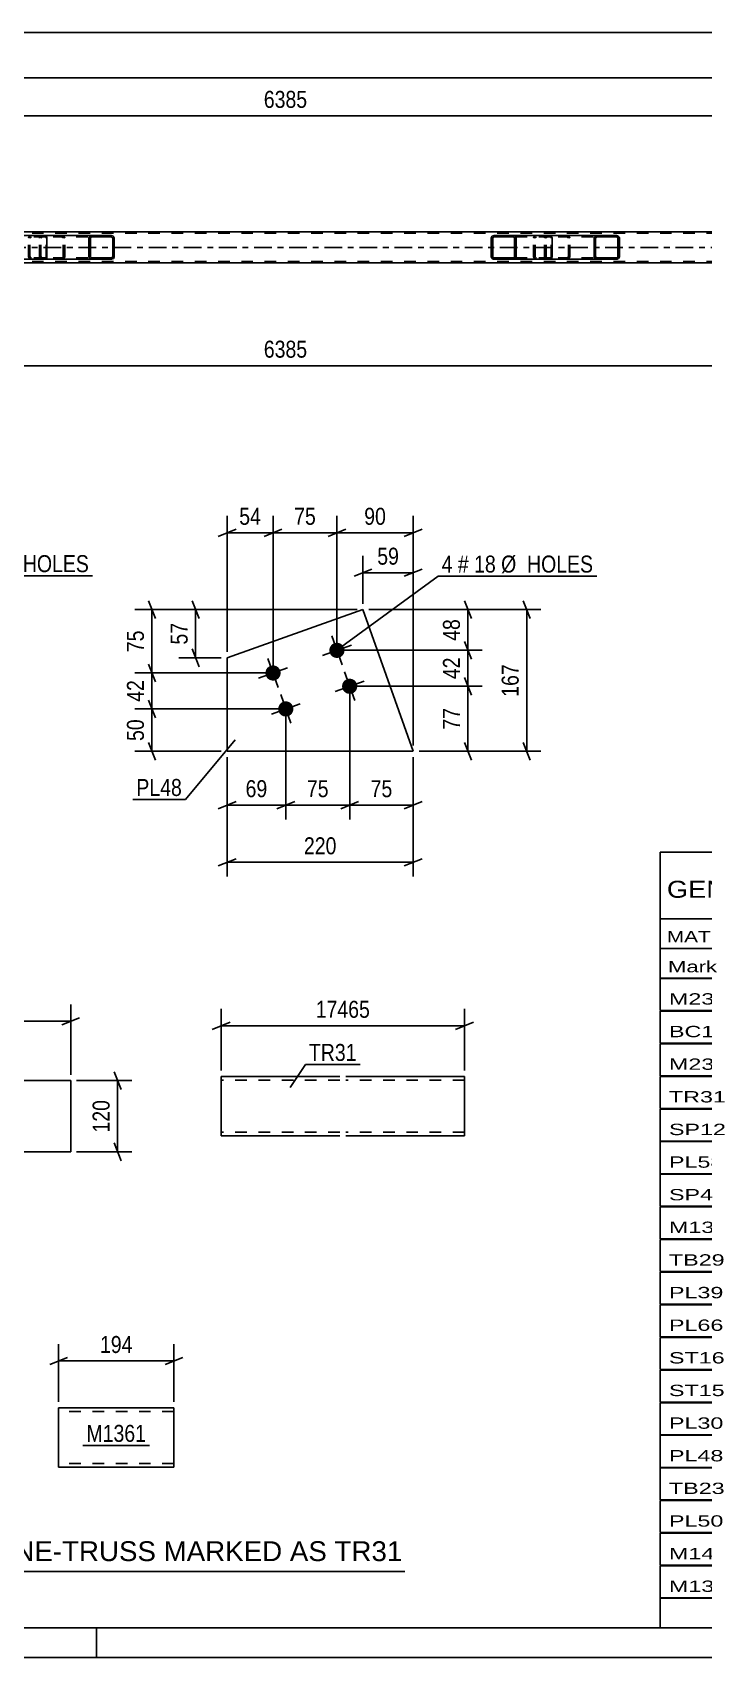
# Model space of a CAD drawing. Header units: millimetres. Extents: x 0 to 841, y 0 to 594.
# Drawn here: x 410.2 to 523.3, y 0 to 273.9 of the extents above; entities that cross this region are included whole.
import ezdxf

# ---------------------------------------------------------------- set-up
doc = ezdxf.new("R2010")
doc.units = ezdxf.units.MM
doc.linetypes.add('DXK_LINE_DOT2', pattern=[3.9198, 1.9599, -1.9599])
doc.linetypes.add('DXK_LINE_DOT3', pattern=[5.9187, 2.979, -0.9799, 0.9799, -0.9799])
doc.styles.add('Arial', font='ARIAL.TTF', dxfattribs={"height": 0.2})
doc.styles.add('Arial Narrow', font='ARIALN.TTF', dxfattribs={"height": 0.2})

# ---------------------------------------------------------------- blocks, each defined once
blk = doc.blocks.new('Unknown-404166562-1135')
at = {"color": 5, "linetype": 'Continuous'}
for p, q in [((5, 5), (836, 5)), ((421, 0), (421, 5)), ((0, 0), (841, 0))]:
    blk.add_line(p, q, dxfattribs=at)
blk = doc.blocks.new('Unknown-404166562-55463')
at = {"color": 7, "linetype": 'Continuous'}
for p, q in [((516, 135.75), (676, 135.75)), ((516, 124.5), (516, 135.75)), ((516, 124.5), (676, 124.5)), ((516, 124.5), (516, 119.5)), ((516, 119.5), (676, 119.5)), ((516, 119.5), (516, 114.5)), ((516, 114.5), (676, 114.5)), ((516, 114.45), (516, 109.05)), ((516, 114.45), (676, 114.45)), ((516, 109.05), (676, 109.05)), ((516, 108.95), (516, 103.55)), ((516, 108.95), (676, 108.95)), ((516, 103.55), (676, 103.55)), ((516, 103.45), (516, 98.05)), ((516, 103.45), (676, 103.45)), ((516, 98.05), (676, 98.05)), ((516, 97.95), (516, 92.55)), ((516, 97.95), (676, 97.95)), ((516, 92.55), (676, 92.55)), ((516, 92.45), (516, 87.05)), ((516, 92.45), (676, 92.45)), ((516, 87.05), (676, 87.05)), ((516, 86.95), (516, 81.55)), ((516, 86.95), (676, 86.95)), ((516, 81.55), (676, 81.55)), ((516, 81.45), (516, 76.05)), ((516, 81.45), (676, 81.45)), ((516, 76.05), (676, 76.05)), ((516, 75.95), (516, 70.55)), ((516, 75.95), (676, 75.95)), ((516, 70.55), (676, 70.55)), ((516, 70.45), (516, 65.05)), ((516, 70.45), (676, 70.45)), ((516, 65.05), (676, 65.05)), ((516, 64.95), (516, 59.55)), ((516, 64.95), (676, 64.95)), ((516, 59.55), (676, 59.55)), ((516, 59.45), (516, 54.05)), ((516, 59.45), (676, 59.45)), ((516, 54.05), (676, 54.05)), ((516, 53.95), (516, 48.55)), ((516, 53.95), (676, 53.95)), ((516, 48.55), (676, 48.55)), ((516, 48.45), (516, 43.05)), ((516, 48.45), (676, 48.45)), ((516, 43.05), (676, 43.05)), ((516, 42.95), (516, 37.55)), ((516, 42.95), (676, 42.95)), ((516, 37.55), (676, 37.55)), ((516, 37.45), (516, 32.05)), ((516, 37.45), (676, 37.45)), ((516, 32.05), (676, 32.05)), ((516, 31.95), (516, 26.55)), ((516, 31.95), (676, 31.95)), ((516, 26.55), (676, 26.55)), ((516, 26.45), (516, 21.05)), ((516, 26.45), (676, 26.45)), ((516, 21.05), (676, 21.05)), ((516, 20.95), (516, 15.55)), ((516, 20.95), (676, 20.95)), ((516, 15.55), (676, 15.55)), ((516, 15.45), (516, 10.05)), ((516, 15.45), (676, 15.45)), ((516, 10.05), (676, 10.05)), ((516, 10), (676, 10)), ((516, 10), (516, 5)), ((516, 5), (676, 5))]:
    blk.add_line(p, q, dxfattribs=at)
at = {"color": 7, "style": 'Arial Narrow'}
for s, height, width, p in [('GENERAL NOTES & WELD DETAILS :', 2.8633, 1.4, (517.15, 128.06)), ("MATERIAL LIST FOR ASSEMBLY MK'D", 1.9089, 1.6, (517.15, 120.56)), ('Mark', 1.909, 1.7, (517.34, 115.5))]:
    blk.add_text(s, height=height, dxfattribs=dict(at, width=width)).set_placement(p)
at = {"color": 7, "linetype": 'Continuous', "style": 'Arial Narrow', "width": 1.794707}
for s, p in [('M233', (517.5, 110.06)), ('BC121', (517.5, 104.56)), ('M230', (517.5, 99.06)), ('TR31', (517.5, 93.56)), ('SP12', (517.5, 88.06)), ('PL581', (517.5, 82.56)), ('SP4', (517.5, 77.06)), ('M1362', (517.5, 71.56)), ('TB29', (517.5, 66.06)), ('PL39', (517.5, 60.56)), ('PL66', (517.5, 55.06)), ('ST16', (517.5, 49.56)), ('ST15', (517.5, 44.06)), ('PL30', (517.5, 38.56)), ('PL48', (517.5, 33.06)), ('TB23', (517.5, 27.56)), ('PL50', (517.5, 22.06)), ('M1450', (517.5, 16.56)), ('M1361', (517.5, 11.06))]:
    blk.add_text(s, height=1.909, dxfattribs=at).set_placement(p)
blk = doc.blocks.new('Unknown-404166562-55464')
at = {"color": 7, "linetype": 'Continuous'}
blk.add_line((403, 14.5), (473, 14.5), dxfattribs=at)
at = {"color": 7, "style": 'Arial'}
blk.add_text('ONE-TRUSS MARKED AS TR31', height=3.3428, dxfattribs=at).set_placement((403.54, 16.25))
blk = doc.blocks.new('Part-404166562-3563 - 3547')
at = {"color": 2, "linetype": 'Continuous'}
for p, q in [((377.53, 97.24), (377.53, 85.24)), ((416.67, 97.24), (377.53, 97.24)), ((416.67, 85.24), (416.67, 97.24)), ((377.53, 85.24), (416.67, 85.24))]:
    blk.add_line(p, q, dxfattribs=at)
blk = doc.blocks.new('Part-404166562-4341 - 4252')
at = {"linetype": 'Continuous'}
h = blk.add_hatch(dxfattribs=at)
h.set_pattern_fill('', scale=0.7, style=0, pattern_type=0)
h.set_pattern_definition([(45, (509.1047, 239.399), (-1.57154, 1.57154), [])])
h.paths.add_polyline_path([(509.14, 239.22), (509.1, 239.4), (508.99, 239.55), (508.83, 239.66), (508.63, 239.7), (505.4, 239.7), (505.2, 239.66), (505.04, 239.55), (504.93, 239.4), (504.89, 239.22), (504.89, 236.18), (504.93, 235.99), (505.04, 235.84), (505.2, 235.73), (505.4, 235.7), (508.63, 235.7), (508.83, 235.73), (508.99, 235.84), (509.1, 235.99), (509.14, 236.18)])
h.paths.add_polyline_path([(508.87, 236.08), (508.81, 236.01), (508.73, 235.95), (508.63, 235.94), (505.4, 235.94), (505.3, 235.95), (505.22, 236.01), (505.16, 236.08), (505.14, 236.18), (505.14, 239.22), (505.16, 239.31), (505.22, 239.39), (505.3, 239.44), (505.4, 239.46), (508.63, 239.46), (508.73, 239.44), (508.81, 239.39), (508.87, 239.31), (508.89, 239.22), (508.89, 236.18)])
at = {"color": 7, "linetype": 'DXK_LINE_DOT2'}
for p, q in [((496.54, 239.22), (496.58, 239.4)), ((496.54, 236.18), (496.54, 239.22)), ((496.81, 239.31), (496.79, 239.22)), ((496.79, 236.18), (496.79, 239.22)), ((496.87, 239.39), (496.81, 239.31)), ((496.85, 239.66), (497.05, 239.7)), ((496.95, 239.44), (496.87, 239.39)), ((497.05, 239.46), (496.95, 239.44)), ((497.53, 239.7), (497.05, 239.7)), ((508.63, 239.46), (497.05, 239.46)), ((500.28, 239.7), (500.48, 239.66)), ((500.38, 239.44), (500.28, 239.46)), ((500.46, 239.39), (500.38, 239.44)), ((500.52, 239.31), (500.46, 239.39)), ((500.54, 239.22), (500.52, 239.31)), ((500.54, 236.18), (500.54, 239.22)), ((500.76, 239.4), (500.79, 239.22)), ((500.79, 236.18), (500.79, 239.22)), ((508.63, 239.7), (505.4, 239.7)), ((496.58, 235.99), (496.54, 236.18)), ((496.79, 236.18), (496.81, 236.08)), ((496.81, 236.08), (496.87, 236.01)), ((497.05, 235.7), (496.85, 235.73)), ((496.87, 236.01), (496.95, 235.95)), ((496.95, 235.95), (497.05, 235.94)), ((508.63, 235.94), (497.05, 235.94)), ((497.53, 235.7), (497.05, 235.7)), ((500.28, 235.94), (500.38, 235.95)), ((500.48, 235.73), (500.28, 235.7)), ((500.38, 235.95), (500.46, 236.01)), ((500.46, 236.01), (500.52, 236.08)), ((500.52, 236.08), (500.54, 236.18)), ((500.79, 236.18), (500.76, 235.99)), ((508.63, 235.7), (505.4, 235.7))]:
    blk.add_line(p, q, dxfattribs=at)
at = {"color": 2, "linetype": 'Continuous'}
for p, q in [((505.4, 239.7), (497.53, 239.7)), ((504.93, 239.4), (504.89, 239.22)), ((504.89, 236.18), (504.89, 239.22)), ((505.14, 239.22), (505.16, 239.31)), ((505.14, 236.18), (505.14, 239.22)), ((505.16, 239.31), (505.22, 239.39)), ((505.4, 239.7), (505.2, 239.66)), ((505.22, 239.39), (505.3, 239.44)), ((505.3, 239.44), (505.4, 239.46)), ((505.4, 239.7), (508.63, 239.7)), ((505.4, 239.46), (508.63, 239.46)), ((508.83, 239.66), (508.63, 239.7)), ((508.63, 239.46), (508.73, 239.44)), ((508.73, 239.44), (508.81, 239.39)), ((508.81, 239.39), (508.87, 239.31)), ((508.87, 239.31), (508.89, 239.22)), ((508.89, 236.18), (508.89, 239.22)), ((509.14, 239.22), (509.1, 239.4)), ((509.14, 236.18), (509.14, 239.22)), ((505.4, 235.7), (497.53, 235.7)), ((504.89, 236.18), (504.93, 235.99)), ((505.16, 236.08), (505.14, 236.18)), ((505.22, 236.01), (505.16, 236.08)), ((505.2, 235.73), (505.4, 235.7)), ((505.3, 235.95), (505.22, 236.01)), ((505.4, 235.94), (505.3, 235.95)), ((505.4, 235.94), (508.63, 235.94)), ((505.4, 235.7), (508.63, 235.7)), ((508.73, 235.95), (508.63, 235.94)), ((508.63, 235.7), (508.83, 235.73)), ((508.81, 236.01), (508.73, 235.95)), ((508.87, 236.08), (508.81, 236.01)), ((508.89, 236.18), (508.87, 236.08)), ((509.1, 235.99), (509.14, 236.18))]:
    blk.add_line(p, q, dxfattribs=at)
at = {"color": 7, "linetype": 'DXK_LINE_DOT2'}
for centre, start, end in [((497.03, 239.19), 110.7583, 155.68), ((500.3, 239.19), 24.32, 69.2417), ((497.03, 236.2), 204.32, 249.2417), ((500.3, 236.2), 290.7583, 335.68)]:
    blk.add_arc(centre, 0.496, start, end, dxfattribs=at)
at = {"color": 2, "linetype": 'Continuous'}
for centre, start, end in [((505.38, 239.19), 110.7583, 155.68), ((508.65, 239.19), 24.32, 69.2417), ((505.38, 236.2), 204.32, 249.2417), ((508.65, 236.2), 290.7583, 335.68)]:
    blk.add_arc(centre, 0.496, start, end, dxfattribs=at)
blk = doc.blocks.new('Part-404166562-4342 - 4252')
at = {"linetype": 'Continuous'}
h = blk.add_hatch(dxfattribs=at)
h.set_pattern_fill('', scale=0.7, style=0, pattern_type=0)
h.set_pattern_definition([(45, (406.5598, 239.399), (-1.57154, 1.57154), [])])
h.paths.add_polyline_path([(406.6, 239.22), (406.56, 239.4), (406.45, 239.55), (406.29, 239.66), (406.1, 239.7), (402.91, 239.7), (402.72, 239.66), (402.56, 239.55), (402.45, 239.4), (402.41, 239.22), (402.41, 236.18), (402.45, 235.99), (402.56, 235.84), (402.72, 235.73), (402.91, 235.7), (406.1, 235.7), (406.29, 235.73), (406.45, 235.84), (406.56, 235.99), (406.6, 236.18)])
h.paths.add_polyline_path([(406.33, 236.08), (406.27, 236.01), (406.19, 235.95), (406.1, 235.94), (402.91, 235.94), (402.81, 235.95), (402.73, 236.01), (402.68, 236.08), (402.66, 236.18), (402.66, 239.22), (402.68, 239.31), (402.73, 239.39), (402.81, 239.44), (402.91, 239.46), (406.1, 239.46), (406.19, 239.44), (406.27, 239.39), (406.33, 239.31), (406.35, 239.22), (406.35, 236.18)])
at = {"color": 2, "linetype": 'Continuous'}
for p, q in [((402.45, 239.4), (402.41, 239.22)), ((402.41, 236.18), (402.41, 239.22)), ((402.66, 239.22), (402.68, 239.31)), ((402.66, 236.18), (402.66, 239.22)), ((402.68, 239.31), (402.73, 239.39)), ((402.91, 239.7), (402.72, 239.66)), ((402.73, 239.39), (402.81, 239.44)), ((402.81, 239.44), (402.91, 239.46)), ((402.91, 239.7), (406.1, 239.7)), ((402.91, 239.46), (406.1, 239.46)), ((412.4, 239.7), (406.1, 239.7)), ((406.29, 239.66), (406.1, 239.7)), ((406.1, 239.46), (406.19, 239.44)), ((406.19, 239.44), (406.27, 239.39)), ((406.27, 239.39), (406.33, 239.31)), ((406.33, 239.31), (406.35, 239.22)), ((406.35, 236.18), (406.35, 239.22)), ((406.6, 239.22), (406.56, 239.4)), ((406.6, 236.18), (406.6, 239.22)), ((412.4, 239.7), (412.5, 239.66)), ((412.5, 239.66), (412.59, 239.55)), ((412.59, 239.55), (412.65, 239.4)), ((412.65, 239.4), (412.67, 239.22)), ((412.67, 236.18), (412.67, 239.22)), ((402.41, 236.18), (402.45, 235.99)), ((402.68, 236.08), (402.66, 236.18)), ((402.73, 236.01), (402.68, 236.08)), ((402.72, 235.73), (402.91, 235.7)), ((402.81, 235.95), (402.73, 236.01)), ((402.91, 235.94), (402.81, 235.95)), ((402.91, 235.94), (406.1, 235.94)), ((402.91, 235.7), (406.1, 235.7)), ((406.19, 235.95), (406.1, 235.94)), ((406.1, 235.7), (406.29, 235.73)), ((412.4, 235.7), (406.1, 235.7)), ((406.27, 236.01), (406.19, 235.95)), ((406.33, 236.08), (406.27, 236.01)), ((406.35, 236.18), (406.33, 236.08)), ((406.56, 235.99), (406.6, 236.18)), ((412.5, 235.73), (412.4, 235.7)), ((412.59, 235.84), (412.5, 235.73)), ((412.65, 235.99), (412.59, 235.84)), ((412.67, 236.18), (412.65, 235.99))]:
    blk.add_line(p, q, dxfattribs=at)
at = {"color": 7, "linetype": 'DXK_LINE_DOT2'}
for p, q in [((406.1, 239.7), (402.91, 239.7)), ((412.4, 239.46), (402.91, 239.46)), ((409.56, 239.22), (409.6, 239.4)), ((409.56, 236.18), (409.56, 239.22)), ((409.83, 239.31), (409.81, 239.22)), ((409.81, 236.18), (409.81, 239.22)), ((409.88, 239.39), (409.83, 239.31)), ((409.87, 239.66), (410.06, 239.7)), ((409.88, 239.39), (409.91, 239.4)), ((409.91, 239.4), (409.97, 239.44)), ((409.97, 239.44), (410.06, 239.46)), ((411.4, 239.46), (411.4, 239.7)), ((412.45, 239.44), (412.4, 239.46)), ((412.49, 239.39), (412.45, 239.44)), ((412.52, 239.31), (412.49, 239.39)), ((412.53, 239.22), (412.52, 239.31)), ((412.53, 236.18), (412.53, 239.22)), ((412.4, 235.94), (402.91, 235.94)), ((406.1, 235.7), (402.91, 235.7)), ((409.6, 235.99), (409.56, 236.18)), ((409.81, 236.18), (409.83, 236.08)), ((409.83, 236.08), (409.88, 236.01)), ((410.06, 235.7), (409.87, 235.73)), ((409.88, 236.01), (409.91, 235.99)), ((409.91, 235.99), (409.97, 235.95)), ((409.97, 235.95), (410.06, 235.94)), ((411.4, 235.7), (411.4, 235.94)), ((412.4, 235.94), (412.45, 235.95)), ((412.45, 235.95), (412.49, 236.01)), ((412.49, 236.01), (412.52, 236.08)), ((412.52, 236.08), (412.53, 236.18))]:
    blk.add_line(p, q, dxfattribs=at)
at = {"color": 2, "linetype": 'Continuous'}
for centre, start, end in [((402.9, 239.2), 111.1941, 156.1506), ((406.11, 239.2), 23.8494, 68.8059), ((402.9, 236.19), 203.8494, 248.8059), ((406.11, 236.19), 291.1941, 336.1506)]:
    blk.add_arc(centre, 0.492, start, end, dxfattribs=at)
at = {"color": 7, "linetype": 'DXK_LINE_DOT2'}
for centre, start, end in [((410.05, 239.2), 111.1941, 156.1506), ((410.05, 236.19), 203.8494, 248.8059)]:
    blk.add_arc(centre, 0.492, start, end, dxfattribs=at)
blk = doc.blocks.new('Part-404166562-4437 - 4252')
at = {"linetype": 'Continuous'}
h = blk.add_hatch(dxfattribs=at)
h.set_pattern_fill('', scale=0.7, style=0, pattern_type=0)
h.set_pattern_definition([(45, (491.694, 239.399), (-1.57154, 1.57154), [])])
h.paths.add_polyline_path([(491.73, 239.22), (491.69, 239.4), (491.59, 239.55), (491.42, 239.66), (491.23, 239.7), (488.05, 239.7), (487.85, 239.66), (487.69, 239.55), (487.58, 239.4), (487.54, 239.22), (487.54, 236.18), (487.58, 235.99), (487.69, 235.84), (487.85, 235.73), (488.05, 235.7), (491.23, 235.7), (491.42, 235.73), (491.59, 235.84), (491.69, 235.99), (491.73, 236.18)])
h.paths.add_polyline_path([(491.46, 236.08), (491.41, 236.01), (491.33, 235.95), (491.23, 235.94), (488.05, 235.94), (487.95, 235.95), (487.87, 236.01), (487.81, 236.08), (487.79, 236.18), (487.79, 239.22), (487.81, 239.31), (487.87, 239.39), (487.95, 239.44), (488.05, 239.46), (491.23, 239.46), (491.33, 239.44), (491.41, 239.39), (491.46, 239.31), (491.48, 239.22), (491.48, 236.18)])
at = {"color": 2, "linetype": 'Continuous'}
for p, q in [((487.58, 239.4), (487.54, 239.22)), ((487.54, 236.18), (487.54, 239.22)), ((487.79, 239.22), (487.81, 239.31)), ((487.79, 236.18), (487.79, 239.22)), ((487.81, 239.31), (487.87, 239.39)), ((488.05, 239.7), (487.85, 239.66)), ((487.87, 239.39), (487.95, 239.44)), ((487.95, 239.44), (488.05, 239.46)), ((488.05, 239.7), (491.23, 239.7)), ((488.05, 239.46), (491.23, 239.46)), ((497.53, 239.7), (491.23, 239.7)), ((491.42, 239.66), (491.23, 239.7)), ((491.23, 239.46), (491.33, 239.44)), ((491.33, 239.44), (491.41, 239.39)), ((491.41, 239.39), (491.46, 239.31)), ((491.46, 239.31), (491.48, 239.22)), ((491.48, 236.18), (491.48, 239.22)), ((491.73, 239.22), (491.69, 239.4)), ((491.73, 236.18), (491.73, 239.22)), ((497.53, 239.7), (497.63, 239.66)), ((497.63, 239.66), (497.72, 239.55)), ((497.72, 239.55), (497.78, 239.4)), ((497.78, 239.4), (497.8, 239.22)), ((497.8, 236.18), (497.8, 239.22)), ((487.54, 236.18), (487.58, 235.99)), ((487.81, 236.08), (487.79, 236.18)), ((487.87, 236.01), (487.81, 236.08)), ((487.85, 235.73), (488.05, 235.7)), ((487.95, 235.95), (487.87, 236.01)), ((488.05, 235.94), (487.95, 235.95)), ((488.05, 235.94), (491.23, 235.94)), ((488.05, 235.7), (491.23, 235.7)), ((491.33, 235.95), (491.23, 235.94)), ((491.23, 235.7), (491.42, 235.73)), ((497.53, 235.7), (491.23, 235.7)), ((491.41, 236.01), (491.33, 235.95)), ((491.46, 236.08), (491.41, 236.01)), ((491.48, 236.18), (491.46, 236.08)), ((491.69, 235.99), (491.73, 236.18)), ((497.63, 235.73), (497.53, 235.7)), ((497.72, 235.84), (497.63, 235.73)), ((497.78, 235.99), (497.72, 235.84)), ((497.8, 236.18), (497.78, 235.99))]:
    blk.add_line(p, q, dxfattribs=at)
at = {"color": 7, "linetype": 'DXK_LINE_DOT2'}
for p, q in [((491.23, 239.7), (488.05, 239.7)), ((497.53, 239.46), (488.05, 239.46)), ((494.69, 239.22), (494.73, 239.4)), ((494.69, 236.18), (494.69, 239.22)), ((494.96, 239.31), (494.94, 239.22)), ((494.94, 236.18), (494.94, 239.22)), ((495.02, 239.39), (494.96, 239.31)), ((495, 239.66), (495.2, 239.7)), ((495.02, 239.39), (495.04, 239.4)), ((495.04, 239.4), (495.1, 239.44)), ((495.1, 239.44), (495.2, 239.46)), ((496.54, 239.46), (496.54, 239.7)), ((497.58, 239.44), (497.53, 239.46)), ((497.63, 239.39), (497.58, 239.44)), ((497.66, 239.31), (497.63, 239.39)), ((497.67, 239.22), (497.66, 239.31)), ((497.67, 236.18), (497.67, 239.22)), ((497.53, 235.94), (488.05, 235.94)), ((491.23, 235.7), (488.05, 235.7)), ((494.73, 235.99), (494.69, 236.18)), ((494.94, 236.18), (494.96, 236.08)), ((494.96, 236.08), (495.02, 236.01)), ((495.2, 235.7), (495, 235.73)), ((495.02, 236.01), (495.1, 235.95)), ((495.1, 235.95), (495.2, 235.94)), ((496.54, 235.7), (496.54, 235.94)), ((497.53, 235.94), (497.58, 235.95)), ((497.58, 235.95), (497.63, 236.01)), ((497.63, 236.01), (497.66, 236.08)), ((497.66, 236.08), (497.67, 236.18))]:
    blk.add_line(p, q, dxfattribs=at)
at = {"color": 2, "linetype": 'Continuous'}
for centre, start, end in [((488.03, 239.2), 111.1941, 156.1506), ((491.24, 239.2), 23.8494, 68.8059), ((488.03, 236.19), 203.8494, 248.8059), ((491.24, 236.19), 291.1941, 336.1506)]:
    blk.add_arc(centre, 0.492, start, end, dxfattribs=at)
at = {"color": 7, "linetype": 'DXK_LINE_DOT2'}
for centre, start, end in [((495.18, 239.2), 111.1941, 156.1506), ((495.18, 236.19), 203.8494, 248.8059)]:
    blk.add_arc(centre, 0.492, start, end, dxfattribs=at)
blk = doc.blocks.new('Part-404166562-4438 - 4252')
at = {"linetype": 'Continuous'}
h = blk.add_hatch(dxfattribs=at)
h.set_pattern_fill('', scale=0.7, style=0, pattern_type=0)
h.set_pattern_definition([(45, (423.9705, 239.399), (-1.57154, 1.57154), [])])
h.paths.add_polyline_path([(424.01, 239.22), (423.97, 239.4), (423.86, 239.55), (423.69, 239.66), (423.5, 239.7), (420.26, 239.7), (420.07, 239.66), (419.9, 239.55), (419.79, 239.4), (419.75, 239.22), (419.75, 236.18), (419.79, 235.99), (419.9, 235.84), (420.07, 235.73), (420.26, 235.7), (423.5, 235.7), (423.69, 235.73), (423.86, 235.84), (423.97, 235.99), (424.01, 236.18)])
h.paths.add_polyline_path([(423.73, 236.08), (423.68, 236.01), (423.6, 235.95), (423.5, 235.94), (420.26, 235.94), (420.17, 235.95), (420.08, 236.01), (420.03, 236.08), (420.01, 236.18), (420.01, 239.22), (420.03, 239.31), (420.08, 239.39), (420.17, 239.44), (420.26, 239.46), (423.5, 239.46), (423.6, 239.44), (423.68, 239.39), (423.73, 239.31), (423.75, 239.22), (423.75, 236.18)])
at = {"color": 7, "linetype": 'DXK_LINE_DOT2'}
for p, q in [((411.4, 239.22), (411.44, 239.4)), ((411.4, 236.18), (411.4, 239.22)), ((411.68, 239.31), (411.66, 239.22)), ((411.66, 236.18), (411.66, 239.22)), ((411.73, 239.39), (411.68, 239.31)), ((411.72, 239.66), (411.91, 239.7)), ((411.82, 239.44), (411.73, 239.39)), ((411.91, 239.46), (411.82, 239.44)), ((412.4, 239.7), (411.91, 239.7)), ((423.5, 239.46), (411.91, 239.46)), ((415.15, 239.7), (415.34, 239.66)), ((415.25, 239.44), (415.15, 239.46)), ((415.33, 239.39), (415.25, 239.44)), ((415.39, 239.31), (415.33, 239.39)), ((415.4, 239.22), (415.39, 239.31)), ((415.4, 236.18), (415.4, 239.22)), ((415.62, 239.4), (415.66, 239.22)), ((415.66, 236.18), (415.66, 239.22)), ((423.5, 239.7), (420.26, 239.7)), ((411.44, 235.99), (411.4, 236.18)), ((411.66, 236.18), (411.68, 236.08)), ((411.68, 236.08), (411.73, 236.01)), ((411.91, 235.7), (411.72, 235.73)), ((411.73, 236.01), (411.82, 235.95)), ((411.82, 235.95), (411.91, 235.94)), ((423.5, 235.94), (411.91, 235.94)), ((412.4, 235.7), (411.91, 235.7)), ((415.15, 235.94), (415.25, 235.95)), ((415.34, 235.73), (415.15, 235.7)), ((415.25, 235.95), (415.33, 236.01)), ((415.33, 236.01), (415.39, 236.08)), ((415.39, 236.08), (415.4, 236.18)), ((415.66, 236.18), (415.62, 235.99)), ((423.5, 235.7), (420.26, 235.7))]:
    blk.add_line(p, q, dxfattribs=at)
at = {"color": 2, "linetype": 'Continuous'}
for p, q in [((420.26, 239.7), (412.4, 239.7)), ((419.79, 239.4), (419.75, 239.22)), ((419.75, 236.18), (419.75, 239.22)), ((420.01, 239.22), (420.03, 239.31)), ((420.01, 236.18), (420.01, 239.22)), ((420.03, 239.31), (420.08, 239.39)), ((420.26, 239.7), (420.07, 239.66)), ((420.08, 239.39), (420.17, 239.44)), ((420.17, 239.44), (420.26, 239.46)), ((420.26, 239.7), (423.5, 239.7)), ((420.26, 239.46), (423.5, 239.46)), ((423.69, 239.66), (423.5, 239.7)), ((423.5, 239.46), (423.6, 239.44)), ((423.6, 239.44), (423.68, 239.39)), ((423.68, 239.39), (423.73, 239.31)), ((423.73, 239.31), (423.75, 239.22)), ((423.75, 236.18), (423.75, 239.22)), ((424.01, 239.22), (423.97, 239.4)), ((424.01, 236.18), (424.01, 239.22)), ((420.26, 235.7), (412.4, 235.7)), ((419.75, 236.18), (419.79, 235.99)), ((420.03, 236.08), (420.01, 236.18)), ((420.08, 236.01), (420.03, 236.08)), ((420.07, 235.73), (420.26, 235.7)), ((420.17, 235.95), (420.08, 236.01)), ((420.26, 235.94), (420.17, 235.95)), ((420.26, 235.94), (423.5, 235.94)), ((420.26, 235.7), (423.5, 235.7)), ((423.6, 235.95), (423.5, 235.94)), ((423.5, 235.7), (423.69, 235.73)), ((423.68, 236.01), (423.6, 235.95)), ((423.73, 236.08), (423.68, 236.01)), ((423.75, 236.18), (423.73, 236.08)), ((423.97, 235.99), (424.01, 236.18))]:
    blk.add_line(p, q, dxfattribs=at)
at = {"color": 7, "linetype": 'DXK_LINE_DOT2'}
for centre, start, end in [((411.89, 239.19), 110.7583, 155.68), ((415.17, 239.19), 24.32, 69.2417), ((411.89, 236.2), 204.32, 249.2417), ((415.17, 236.2), 290.7583, 335.68)]:
    blk.add_arc(centre, 0.496, start, end, dxfattribs=at)
at = {"color": 2, "linetype": 'Continuous'}
for centre, start, end in [((420.24, 239.19), 110.7583, 155.68), ((423.52, 239.19), 24.32, 69.2417), ((420.24, 236.2), 204.32, 249.2417), ((423.52, 236.2), 290.7583, 335.68)]:
    blk.add_arc(centre, 0.496, start, end, dxfattribs=at)
blk = doc.blocks.new('Part-404166562-4439 - 4252')
at = {"color": 7, "linetype": 'DXK_LINE_DOT2'}
for p, q in [((721.78, 240.1), (62.87, 240.1)), ((721.78, 235.3), (62.87, 235.3))]:
    blk.add_line(p, q, dxfattribs=at)
at = {"color": 2, "linetype": 'Continuous'}
for p, q in [((579.79, 240.34), (330.37, 240.34)), ((579.79, 235.06), (330.37, 235.06))]:
    blk.add_line(p, q, dxfattribs=at)
at = {"color": 7, "linetype": 'DXK_LINE_DOT3'}
blk.add_line((62.87, 237.7), (721.78, 237.7), dxfattribs=at)
blk = doc.blocks.new('Part-404166562-3736 - 3730')
at = {"color": 2, "linetype": 'Continuous'}
for p, q in [((462.04, 97.93), (442.04, 97.93)), ((442.04, 88.02), (442.04, 97.93)), ((483.04, 97.93), (463.04, 97.93)), ((483.04, 97.93), (483.04, 97.84)), ((483.04, 97.84), (483.04, 96.73)), ((483.04, 96.73), (483.04, 89.13)), ((442.04, 87.93), (442.04, 88.02)), ((462.04, 87.93), (442.04, 87.93)), ((483.04, 87.93), (463.04, 87.93)), ((483.04, 87.93), (483.04, 89.13))]:
    blk.add_line(p, q, dxfattribs=at)
at = {"color": 7, "linetype": 'DXK_LINE_DOT2'}
for p, q in [((462.04, 97.33), (442.04, 97.33)), ((483.04, 97.33), (463.04, 97.33)), ((483.04, 96.73), (483.04, 97.58)), ((442.04, 88.53), (442.04, 88.57)), ((462.04, 88.53), (442.04, 88.53)), ((483.04, 88.53), (463.04, 88.53)), ((483.04, 88.57), (483.04, 88.9)), ((483.04, 88.53), (483.04, 88.57))]:
    blk.add_line(p, q, dxfattribs=at)
blk = doc.blocks.new('Bolt-404166562-2583 - 2506')
at = {"linetype": 'Continuous'}
for points in [[(462.75, 170.2, -1), (460.33, 169.34, -1)], [(451.98, 166.38, -1), (449.56, 165.52, -1)], [(464.9, 164.14, -1), (462.48, 163.28, -1)], [(454.13, 160.32, -1), (451.71, 159.46, -1)]]:
    blk.add_hatch(color=1, dxfattribs=at).paths.add_polyline_path(points)
at = {"color": 1, "linetype": 'Continuous'}
for p, q in [((459.12, 168.91), (463.97, 170.63)), ((460.68, 172.19), (462.4, 167.35)), ((449.91, 168.37), (451.63, 163.53)), ((448.35, 165.09), (453.2, 166.81)), ((461.27, 162.85), (466.12, 164.57)), ((462.83, 166.14), (464.55, 161.29)), ((452.06, 162.31), (453.78, 157.47)), ((450.5, 159.03), (455.34, 160.75))]:
    blk.add_line(p, q, dxfattribs=at)
blk = doc.blocks.new('Part-404166562-2522 - 2506')
at = {"color": 2, "linetype": 'Continuous'}
for p, q in [((465.93, 176.63), (443.04, 168.51)), ((474.4, 152.75), (465.93, 176.63)), ((443.04, 152.75), (443.04, 168.51)), ((474.4, 152.75), (443.04, 152.75))]:
    blk.add_line(p, q, dxfattribs=at)
blk = doc.blocks.new('Part-404166562-54105 - 54104')
at = {"color": 2, "linetype": 'Continuous'}
for p, q in [((434.07, 42.08), (414.64, 42.08)), ((414.64, 42.08), (414.64, 32.17)), ((434.07, 42.08), (434.07, 32.08)), ((414.64, 32.08), (414.64, 32.17)), ((434.07, 32.08), (414.64, 32.08))]:
    blk.add_line(p, q, dxfattribs=at)
at = {"color": 7, "linetype": 'DXK_LINE_DOT2'}
for p, q in [((434.07, 41.48), (414.64, 41.48)), ((414.64, 32.68), (414.64, 32.73)), ((434.07, 32.68), (414.64, 32.68)), ((434.07, 32.68), (434.07, 32.73))]:
    blk.add_line(p, q, dxfattribs=at)
blk = doc.blocks.new('StraightDimension-404166562-3565 - 3547')
at = {"color": 7, "linetype": 'Continuous'}
for p, q in [((377.53, 98.24), (377.53, 110.09)), ((416.67, 98.24), (416.67, 110.09)), ((379.03, 107.84), (376.03, 106.64)), ((377.53, 107.24), (416.67, 107.24)), ((415.17, 106.64), (418.17, 107.84))]:
    blk.add_line(p, q, dxfattribs=at)
at = {"color": 0}
blk.add_wipeout([(400.44, 107.99), (400.44, 112.19), (393.76, 112.19), (393.76, 107.99)], dxfattribs=at)
at = {"color": 3, "style": 'Arial Narrow'}
blk.add_text('391', height=2.863, dxfattribs=at).set_placement((394.36, 108.59))
blk = doc.blocks.new('StraightDimension-404166562-3576 - 3547')
at = {"color": 7, "linetype": 'Continuous'}
for p, q in [((423.98, 98.74), (425.18, 95.74)), ((417.67, 97.24), (426.98, 97.24)), ((424.58, 85.24), (424.58, 97.24)), ((417.67, 85.24), (426.98, 85.24)), ((425.18, 83.74), (423.98, 86.74))]:
    blk.add_line(p, q, dxfattribs=at)
at = {"color": 0}
blk.add_wipeout([(423.83, 94.58), (419.63, 94.58), (419.63, 87.89), (423.83, 87.89)], dxfattribs=at)
at = {"color": 3, "style": 'Arial Narrow'}
blk.add_text('120', height=2.863, rotation=90.0002, dxfattribs=at).set_placement((423.23, 88.49))
blk = doc.blocks.new('StraightDimension-404166562-4521 - 4252')
at = {"color": 7, "linetype": 'Continuous'}
blk.add_line((53.61, 273.91), (731.04, 273.91), dxfattribs=at)
blk = doc.blocks.new('StraightDimension-404166562-30539 - 4252')
at = {"color": 7, "linetype": 'Continuous'}
blk.add_line((325.17, 217.75), (580.59, 217.75), dxfattribs=at)
at = {"color": 0}
blk.add_wipeout([(457.14, 218.5), (457.14, 222.7), (448.62, 222.7), (448.62, 218.5)], dxfattribs=at)
at = {"color": 3, "style": 'Arial Narrow'}
blk.add_text('6385', height=2.863, dxfattribs=at).set_placement((449.22, 219.1))
blk = doc.blocks.new('StraightDimension-404166562-30577 - 4252')
at = {"color": 7, "linetype": 'Continuous'}
blk.add_line((325.17, 259.86), (580.59, 259.86), dxfattribs=at)
at = {"color": 0}
blk.add_wipeout([(457.14, 260.61), (457.14, 264.81), (448.62, 264.81), (448.62, 260.61)], dxfattribs=at)
at = {"color": 3, "style": 'Arial Narrow'}
blk.add_text('6385', height=2.863, dxfattribs=at).set_placement((449.22, 261.21))
blk = doc.blocks.new('StraightDimension-404166562-30617 - 4252')
at = {"color": 7, "linetype": 'Continuous'}
blk.add_line((54.25, 266.27), (730.4, 266.27), dxfattribs=at)
blk = doc.blocks.new('StraightDimension-404166562-3745 - 3730')
at = {"color": 7, "linetype": 'Continuous'}
for p, q in [((443.54, 107.08), (440.54, 105.88)), ((442.04, 98.93), (442.04, 109.33)), ((481.54, 105.88), (484.54, 107.08)), ((483.04, 98.93), (483.04, 109.33)), ((442.04, 106.48), (483.04, 106.48))]:
    blk.add_line(p, q, dxfattribs=at)
at = {"color": 0}
blk.add_wipeout([(467.71, 107.23), (467.71, 111.43), (457.37, 111.43), (457.37, 107.23)], dxfattribs=at)
at = {"color": 3, "style": 'Arial Narrow'}
blk.add_text('17465', height=2.863, dxfattribs=at).set_placement((457.97, 107.83))
blk = doc.blocks.new('StraightDimension-404166562-2623 - 2506')
at = {"color": 7, "linetype": 'Continuous'}
for p, q in [((483.02, 178.13), (484.22, 175.13)), ((466.93, 176.63), (486.02, 176.63)), ((483.62, 169.77), (483.62, 176.63)), ((484.22, 168.27), (483.02, 171.27)), ((462.54, 169.77), (486.02, 169.77))]:
    blk.add_line(p, q, dxfattribs=at)
at = {"color": 0}
blk.add_wipeout([(482.87, 175.63), (478.67, 175.63), (478.67, 170.77), (482.87, 170.77)], dxfattribs=at)
at = {"color": 3, "style": 'Arial Narrow'}
blk.add_text('48', height=2.863, rotation=90.0002, dxfattribs=at).set_placement((482.27, 171.37))
blk = doc.blocks.new('StraightDimension-404166562-53345 - 2506')
at = {"color": 7, "linetype": 'Continuous'}
for p, q in [((429.76, 167.45), (430.96, 164.45)), ((449.77, 165.95), (427.51, 165.95)), ((430.36, 159.89), (430.36, 165.95)), ((451.92, 159.89), (427.51, 159.89)), ((430.96, 158.39), (429.76, 161.39))]:
    blk.add_line(p, q, dxfattribs=at)
at = {"color": 0}
blk.add_wipeout([(429.61, 165.35), (425.41, 165.35), (425.41, 160.49), (429.61, 160.49)], dxfattribs=at)
at = {"color": 3, "style": 'Arial Narrow'}
blk.add_text('42', height=2.863, rotation=90.0002, dxfattribs=at).set_placement((429.01, 161.09))
blk = doc.blocks.new('StraightDimension-404166562-2615 - 2506')
at = {"color": 7, "linetype": 'Continuous'}
for p, q in [((483.02, 171.27), (484.22, 168.27)), ((462.54, 169.77), (486.02, 169.77)), ((483.62, 163.71), (483.62, 169.77)), ((484.22, 162.21), (483.02, 165.21)), ((464.69, 163.71), (486.02, 163.71))]:
    blk.add_line(p, q, dxfattribs=at)
at = {"color": 0}
blk.add_wipeout([(482.87, 169.17), (478.67, 169.17), (478.67, 164.31), (482.87, 164.31)], dxfattribs=at)
at = {"color": 3, "style": 'Arial Narrow'}
blk.add_text('42', height=2.863, rotation=90.0002, dxfattribs=at).set_placement((482.27, 164.91))
blk = doc.blocks.new('StraightDimension-404166562-2609 - 2506')
at = {"color": 7, "linetype": 'Continuous'}
for p, q in [((483.02, 165.21), (484.22, 162.21)), ((464.69, 163.71), (486.02, 163.71)), ((483.62, 152.75), (483.62, 163.71)), ((484.22, 151.25), (483.02, 154.25)), ((475.4, 152.75), (486.02, 152.75))]:
    blk.add_line(p, q, dxfattribs=at)
at = {"color": 0}
blk.add_wipeout([(482.87, 160.66), (478.67, 160.66), (478.67, 155.8), (482.87, 155.8)], dxfattribs=at)
at = {"color": 3, "style": 'Arial Narrow'}
blk.add_text('77', height=2.863, rotation=90.0002, dxfattribs=at).set_placement((482.27, 156.4))
blk = doc.blocks.new('StraightDimension-404166562-2632 - 2506')
at = {"color": 7, "linetype": 'Continuous'}
for p, q in [((465.93, 177.63), (465.93, 185.71)), ((474.4, 153.75), (474.4, 185.71)), ((464.43, 182.26), (467.43, 183.46)), ((465.93, 182.86), (474.4, 182.86)), ((475.9, 183.46), (472.9, 182.26))]:
    blk.add_line(p, q, dxfattribs=at)
at = {"color": 0}
blk.add_wipeout([(472.59, 183.61), (472.59, 187.81), (467.74, 187.81), (467.74, 183.61)], dxfattribs=at)
at = {"color": 3, "style": 'Arial Narrow'}
blk.add_text('59', height=2.863, dxfattribs=at).set_placement((468.34, 184.21))
blk = doc.blocks.new('StraightDimension-404166562-2651 - 2506')
at = {"color": 7, "linetype": 'Continuous'}
for p, q in [((443.04, 151.75), (443.04, 131.64)), ((474.4, 151.75), (474.4, 131.64)), ((444.54, 134.64), (441.54, 133.44)), ((472.9, 133.44), (475.9, 134.64)), ((443.04, 134.04), (474.4, 134.04))]:
    blk.add_line(p, q, dxfattribs=at)
at = {"color": 0}
blk.add_wipeout([(462.06, 134.79), (462.06, 138.99), (455.38, 138.99), (455.38, 134.79)], dxfattribs=at)
at = {"color": 3, "style": 'Arial Narrow'}
blk.add_text('220', height=2.863, dxfattribs=at).set_placement((455.98, 135.39))
blk = doc.blocks.new('StraightDimension-404166562-53346 - 2506')
at = {"color": 7, "linetype": 'Continuous'}
for p, q in [((451.92, 159.89), (427.51, 159.89)), ((429.76, 161.39), (430.96, 158.39)), ((430.36, 152.75), (430.36, 159.89)), ((430.96, 151.25), (429.76, 154.25)), ((442.04, 152.75), (427.51, 152.75))]:
    blk.add_line(p, q, dxfattribs=at)
at = {"color": 0}
blk.add_wipeout([(429.61, 158.75), (425.41, 158.75), (425.41, 153.89), (429.61, 153.89)], dxfattribs=at)
at = {"color": 3, "style": 'Arial Narrow'}
blk.add_text('50', height=2.863, rotation=90.0002, dxfattribs=at).set_placement((429.01, 154.49))
blk = doc.blocks.new('StraightDimension-404166562-2656 - 2506')
at = {"color": 7, "linetype": 'Continuous'}
for p, q in [((437.13, 178.13), (438.33, 175.13)), ((464.93, 176.63), (434.88, 176.63)), ((437.73, 168.51), (437.73, 176.63)), ((438.33, 167.01), (437.13, 170.01)), ((442.04, 168.51), (434.88, 168.51))]:
    blk.add_line(p, q, dxfattribs=at)
at = {"color": 0}
blk.add_wipeout([(436.98, 175), (432.78, 175), (432.78, 170.14), (436.98, 170.14)], dxfattribs=at)
at = {"color": 3, "style": 'Arial Narrow'}
blk.add_text('57', height=2.863, rotation=90.0002, dxfattribs=at).set_placement((436.38, 170.74))
blk = doc.blocks.new('StraightDimension-404166562-2671 - 2506')
at = {"color": 7, "linetype": 'Continuous'}
for p, q in [((494.12, 175.13), (492.92, 178.13)), ((466.93, 176.63), (495.92, 176.63)), ((493.52, 152.75), (493.52, 176.63)), ((492.92, 154.25), (494.12, 151.25)), ((475.4, 152.75), (495.92, 152.75))]:
    blk.add_line(p, q, dxfattribs=at)
at = {"color": 0}
blk.add_wipeout([(492.77, 168.03), (488.57, 168.03), (488.57, 161.35), (492.77, 161.35)], dxfattribs=at)
at = {"color": 3, "style": 'Arial Narrow'}
blk.add_text('167', height=2.863, rotation=90.0002, dxfattribs=at).set_placement((492.17, 161.95))
blk = doc.blocks.new('StraightDimension-404166562-2678 - 2506')
at = {"color": 7, "linetype": 'Continuous'}
for p, q in [((463.69, 162.71), (463.69, 141.27)), ((474.4, 151.75), (474.4, 141.27)), ((462.19, 143.07), (465.19, 144.27)), ((463.69, 143.67), (474.4, 143.67)), ((475.9, 144.27), (472.9, 143.07))]:
    blk.add_line(p, q, dxfattribs=at)
at = {"color": 0}
blk.add_wipeout([(471.47, 144.42), (471.47, 148.62), (466.62, 148.62), (466.62, 144.42)], dxfattribs=at)
at = {"color": 3, "style": 'Arial Narrow'}
blk.add_text('75', height=2.863, dxfattribs=at).set_placement((467.22, 145.02))
blk = doc.blocks.new('StraightDimension-404166562-2684 - 2506')
at = {"color": 7, "linetype": 'Continuous'}
for p, q in [((463.69, 162.71), (463.69, 141.27)), ((452.92, 158.89), (452.92, 141.27)), ((451.42, 143.07), (454.42, 144.27)), ((452.92, 143.67), (463.69, 143.67)), ((465.19, 144.27), (462.19, 143.07))]:
    blk.add_line(p, q, dxfattribs=at)
at = {"color": 0}
blk.add_wipeout([(460.73, 144.42), (460.73, 148.62), (455.88, 148.62), (455.88, 144.42)], dxfattribs=at)
at = {"color": 3, "style": 'Arial Narrow'}
blk.add_text('75', height=2.863, dxfattribs=at).set_placement((456.48, 145.02))
blk = doc.blocks.new('StraightDimension-404166562-2692 - 2506')
at = {"color": 7, "linetype": 'Continuous'}
for p, q in [((452.92, 158.89), (452.92, 141.27)), ((443.04, 151.75), (443.04, 141.27)), ((441.54, 143.07), (444.54, 144.27)), ((443.04, 143.67), (452.92, 143.67)), ((454.42, 144.27), (451.42, 143.07))]:
    blk.add_line(p, q, dxfattribs=at)
at = {"color": 0}
blk.add_wipeout([(450.41, 144.42), (450.41, 148.62), (445.55, 148.62), (445.55, 144.42)], dxfattribs=at)
at = {"color": 3, "style": 'Arial Narrow'}
blk.add_text('69', height=2.863, dxfattribs=at).set_placement((446.15, 145.02))
blk = doc.blocks.new('StraightDimension-404166562-53344 - 2506')
at = {"color": 7, "linetype": 'Continuous'}
for p, q in [((429.76, 178.13), (430.96, 175.13)), ((464.93, 176.63), (427.51, 176.63)), ((430.36, 165.95), (430.36, 176.63)), ((430.96, 164.45), (429.76, 167.45)), ((449.77, 165.95), (427.51, 165.95))]:
    blk.add_line(p, q, dxfattribs=at)
at = {"color": 0}
blk.add_wipeout([(429.61, 173.72), (425.41, 173.72), (425.41, 168.86), (429.61, 168.86)], dxfattribs=at)
at = {"color": 3, "style": 'Arial Narrow'}
blk.add_text('75', height=2.863, rotation=90.0002, dxfattribs=at).set_placement((429.01, 169.46))
blk = doc.blocks.new('StraightDimension-404166562-53394 - 2506')
at = {"color": 7, "linetype": 'Continuous'}
for p, q in [((461.54, 170.77), (461.54, 192.43)), ((474.4, 153.75), (474.4, 192.43)), ((463.04, 190.18), (460.04, 188.98)), ((461.54, 189.58), (474.4, 189.58)), ((472.9, 188.98), (475.9, 190.18))]:
    blk.add_line(p, q, dxfattribs=at)
at = {"color": 0}
blk.add_wipeout([(470.4, 190.33), (470.4, 194.53), (465.54, 194.53), (465.54, 190.33)], dxfattribs=at)
at = {"color": 3, "style": 'Arial Narrow'}
blk.add_text('90', height=2.863, dxfattribs=at).set_placement((466.14, 190.93))
blk = doc.blocks.new('StraightDimension-404166562-53395 - 2506')
at = {"color": 7, "linetype": 'Continuous'}
for p, q in [((450.77, 166.95), (450.77, 192.43)), ((461.54, 170.77), (461.54, 192.43)), ((449.27, 188.98), (452.27, 190.18)), ((450.77, 189.58), (461.54, 189.58)), ((463.04, 190.18), (460.04, 188.98))]:
    blk.add_line(p, q, dxfattribs=at)
at = {"color": 0}
blk.add_wipeout([(458.59, 190.33), (458.59, 194.53), (453.73, 194.53), (453.73, 190.33)], dxfattribs=at)
at = {"color": 3, "style": 'Arial Narrow'}
blk.add_text('75', height=2.863, dxfattribs=at).set_placement((454.33, 190.93))
blk = doc.blocks.new('StraightDimension-404166562-53396 - 2506')
at = {"color": 7, "linetype": 'Continuous'}
for p, q in [((443.04, 169.51), (443.04, 192.43)), ((450.77, 166.95), (450.77, 192.43)), ((441.54, 188.98), (444.54, 190.18)), ((443.04, 189.58), (450.77, 189.58)), ((452.27, 190.18), (449.27, 188.98))]:
    blk.add_line(p, q, dxfattribs=at)
at = {"color": 0}
blk.add_wipeout([(449.34, 190.33), (449.34, 194.53), (444.48, 194.53), (444.48, 190.33)], dxfattribs=at)
at = {"color": 3, "style": 'Arial Narrow'}
blk.add_text('54', height=2.863, dxfattribs=at).set_placement((445.08, 190.93))
blk = doc.blocks.new('StraightDimension-404166562-54191 - 54104')
at = {"color": 7, "linetype": 'Continuous'}
for p, q in [((414.64, 43.08), (414.64, 52.83)), ((434.07, 43.08), (434.07, 52.83)), ((416.14, 50.58), (413.14, 49.38)), ((414.64, 49.98), (434.07, 49.98)), ((432.57, 49.38), (435.57, 50.58))]:
    blk.add_line(p, q, dxfattribs=at)
at = {"color": 0}
blk.add_wipeout([(427.69, 50.73), (427.69, 54.93), (421.01, 54.93), (421.01, 50.73)], dxfattribs=at)
at = {"color": 3, "style": 'Arial Narrow'}
blk.add_text('194', height=2.863, dxfattribs=at).set_placement((421.61, 51.33))
blk = doc.blocks.new('Mark-404166562-3732 - 3730')
at = {"color": 0}
blk.add_wipeout([(464.85, 100.56), (464.85, 103.56), (456.82, 103.56), (456.82, 100.56)], dxfattribs=at)
blk.add_wipeout([(464.85, 100.56), (464.85, 103.56), (456.82, 103.56), (456.82, 100.56)], dxfattribs=at)
at = {"color": 30, "linetype": 'Continuous'}
for p, q in [((453.66, 96.07), (456.22, 99.96)), ((456.22, 99.96), (465.45, 99.96))]:
    blk.add_line(p, q, dxfattribs=at)
at = {"color": 3, "style": 'Arial Narrow'}
blk.add_text('TR31', height=2.863, dxfattribs=at).set_placement((456.82, 100.56))
blk = doc.blocks.new('MarkSet-404166562-3119 - 2761')
at = {"color": 0}
blk.add_wipeout([(396.06, 182.95), (396.06, 185.95), (394.23, 185.95), (394.23, 182.95)], dxfattribs=at)
blk.add_wipeout([(396.06, 182.95), (396.06, 185.95), (394.23, 185.95), (394.23, 182.95)], dxfattribs=at)
at = {"color": 7, "linetype": 'Continuous'}
blk.add_line((383.68, 169.15), (393.63, 182.35), dxfattribs=at)
at = {"color": 0}
blk.add_wipeout([(398.79, 182.95), (398.79, 185.95), (396.96, 185.95), (396.96, 182.95)], dxfattribs=at)
blk.add_wipeout([(398.79, 182.95), (398.79, 185.95), (396.96, 185.95), (396.96, 182.95)], dxfattribs=at)
at = {"color": 3, "style": 'Arial Narrow'}
blk.add_text('8', height=2.86, dxfattribs=at).set_placement((394.23, 182.95))
at = {"color": 0}
blk.add_wipeout([(403.34, 182.95), (403.34, 185.95), (399.69, 185.95), (399.69, 182.95)], dxfattribs=at)
blk.add_wipeout([(403.34, 182.95), (403.34, 185.95), (399.69, 185.95), (399.69, 182.95)], dxfattribs=at)
at = {"color": 3, "style": 'Arial Narrow'}
blk.add_text('#', height=2.86, dxfattribs=at).set_placement((396.96, 182.95))
at = {"color": 0}
blk.add_wipeout([(419.77, 182.95), (419.77, 185.95), (404.24, 185.95), (404.24, 182.95)], dxfattribs=at)
blk.add_wipeout([(419.77, 182.95), (419.77, 185.95), (404.24, 185.95), (404.24, 182.95)], dxfattribs=at)
at = {"color": 7, "linetype": 'Continuous'}
blk.add_line((393.63, 182.35), (420.37, 182.35), dxfattribs=at)
at = {"color": 3, "style": 'Arial Narrow'}
for s, p in [('18', (399.69, 182.95)), ('Ø  HOLES', (404.24, 182.95))]:
    blk.add_text(s, height=2.863, dxfattribs=at).set_placement(p)
blk = doc.blocks.new('Mark-404166562-2579 - 2506')
at = {"color": 0}
blk.add_wipeout([(481.03, 182.88), (481.03, 185.88), (479.2, 185.88), (479.2, 182.88)], dxfattribs=at)
blk.add_wipeout([(481.03, 182.88), (481.03, 185.88), (479.2, 185.88), (479.2, 182.88)], dxfattribs=at)
at = {"color": 7, "linetype": 'Continuous'}
blk.add_line((461.54, 169.77), (478.6, 182.28), dxfattribs=at)
at = {"color": 0}
blk.add_wipeout([(483.76, 182.88), (483.76, 185.88), (481.93, 185.88), (481.93, 182.88)], dxfattribs=at)
blk.add_wipeout([(483.76, 182.88), (483.76, 185.88), (481.93, 185.88), (481.93, 182.88)], dxfattribs=at)
at = {"color": 3, "style": 'Arial Narrow'}
blk.add_text('4', height=2.86, dxfattribs=at).set_placement((479.2, 182.88))
at = {"color": 0}
blk.add_wipeout([(488.31, 182.88), (488.31, 185.88), (484.66, 185.88), (484.66, 182.88)], dxfattribs=at)
blk.add_wipeout([(488.31, 182.88), (488.31, 185.88), (484.66, 185.88), (484.66, 182.88)], dxfattribs=at)
at = {"color": 3, "style": 'Arial Narrow'}
blk.add_text('#', height=2.86, dxfattribs=at).set_placement((481.93, 182.88))
at = {"color": 0}
blk.add_wipeout([(504.74, 182.88), (504.74, 185.88), (489.21, 185.88), (489.21, 182.88)], dxfattribs=at)
blk.add_wipeout([(504.74, 182.88), (504.74, 185.88), (489.21, 185.88), (489.21, 182.88)], dxfattribs=at)
at = {"color": 7, "linetype": 'Continuous'}
blk.add_line((478.6, 182.28), (505.34, 182.28), dxfattribs=at)
at = {"color": 3, "style": 'Arial Narrow'}
for s, p in [('18', (484.66, 182.88)), ('Ø  HOLES', (489.21, 182.88))]:
    blk.add_text(s, height=2.863, dxfattribs=at).set_placement(p)
blk = doc.blocks.new('Mark-404166562-2518 - 2506')
at = {"color": 0}
blk.add_wipeout([(435.42, 145.22), (435.42, 148.22), (427.74, 148.22), (427.74, 145.22)], dxfattribs=at)
blk.add_wipeout([(435.42, 145.22), (435.42, 148.22), (427.74, 148.22), (427.74, 145.22)], dxfattribs=at)
at = {"color": 30, "linetype": 'Continuous'}
for p in [(444.38, 154.66), (427.14, 144.62)]:
    blk.add_line(p, (436.02, 144.62), dxfattribs=at)
at = {"color": 3, "style": 'Arial Narrow'}
blk.add_text('PL48', height=2.863, dxfattribs=at).set_placement((427.74, 145.22))
blk = doc.blocks.new('Mark-404166562-54244 - 54104')
at = {"color": 0}
blk.add_wipeout([(429.38, 36.35), (429.38, 39.35), (419.33, 39.35), (419.33, 36.35)], dxfattribs=at)
blk.add_wipeout([(429.38, 36.35), (429.38, 39.35), (419.33, 39.35), (419.33, 36.35)], dxfattribs=at)
at = {"color": 30, "linetype": 'Continuous'}
blk.add_line((418.73, 35.75), (429.98, 35.75), dxfattribs=at)
at = {"color": 3, "style": 'Arial Narrow'}
blk.add_text('M1361', height=2.863, dxfattribs=at).set_placement((419.33, 36.35))

msp = doc.modelspace()

# ---------------------------------------------------------------- block references
for name in ['Unknown-404166562-1135', 'Part-404166562-4439 - 4252', 'Part-404166562-4342 - 4252', 'Part-404166562-4438 - 4252', 'Part-404166562-4437 - 4252', 'Part-404166562-4341 - 4252', 'Part-404166562-2522 - 2506', 'Bolt-404166562-2583 - 2506', 'Unknown-404166562-55463', 'Part-404166562-3563 - 3547', 'Part-404166562-3736 - 3730', 'Part-404166562-54105 - 54104', 'Unknown-404166562-55464']:
    msp.add_blockref(name, (0, 0))

# ---------------------------------------------------------------- next in the draw order: block references
for name in ['StraightDimension-404166562-4521 - 4252', 'StraightDimension-404166562-30539 - 4252', 'MarkSet-404166562-3119 - 2761', 'StraightDimension-404166562-2623 - 2506', 'StraightDimension-404166562-53345 - 2506', 'StraightDimension-404166562-3565 - 3547', 'StraightDimension-404166562-3745 - 3730', 'StraightDimension-404166562-54191 - 54104', 'Mark-404166562-54244 - 54104']:
    msp.add_blockref(name, (0, 0))

# ---------------------------------------------------------------- next in the draw order: block references
for name in ['StraightDimension-404166562-30577 - 4252', 'StraightDimension-404166562-2615 - 2506', 'Mark-404166562-3732 - 3730', 'StraightDimension-404166562-3576 - 3547']:
    msp.add_blockref(name, (0, 0))

# ---------------------------------------------------------------- next in the draw order: block references
for name in ['StraightDimension-404166562-30617 - 4252', 'StraightDimension-404166562-2609 - 2506']:
    msp.add_blockref(name, (0, 0))

# ---------------------------------------------------------------- next in the draw order: block references
for name in ['StraightDimension-404166562-2632 - 2506', 'StraightDimension-404166562-2651 - 2506']:
    msp.add_blockref(name, (0, 0))

# ---------------------------------------------------------------- next in the draw order: block references
for name in ['StraightDimension-404166562-2656 - 2506', 'StraightDimension-404166562-2671 - 2506', 'StraightDimension-404166562-53346 - 2506']:
    msp.add_blockref(name, (0, 0))

# ---------------------------------------------------------------- next in the draw order: block references
for name in ['StraightDimension-404166562-53344 - 2506', 'StraightDimension-404166562-2678 - 2506']:
    msp.add_blockref(name, (0, 0))

# ---------------------------------------------------------------- next in the draw order: block references
msp.add_blockref('StraightDimension-404166562-2684 - 2506', (0, 0))

# ---------------------------------------------------------------- next in the draw order: block references
for name in ['StraightDimension-404166562-53394 - 2506', 'StraightDimension-404166562-2692 - 2506']:
    msp.add_blockref(name, (0, 0))

# ---------------------------------------------------------------- next in the draw order: block references
for name in ['StraightDimension-404166562-53395 - 2506', 'Mark-404166562-2518 - 2506']:
    msp.add_blockref(name, (0, 0))

# ---------------------------------------------------------------- next in the draw order: block references
for name in ['StraightDimension-404166562-53396 - 2506', 'Mark-404166562-2579 - 2506']:
    msp.add_blockref(name, (0, 0))

doc.saveas('drawing.dxf')
